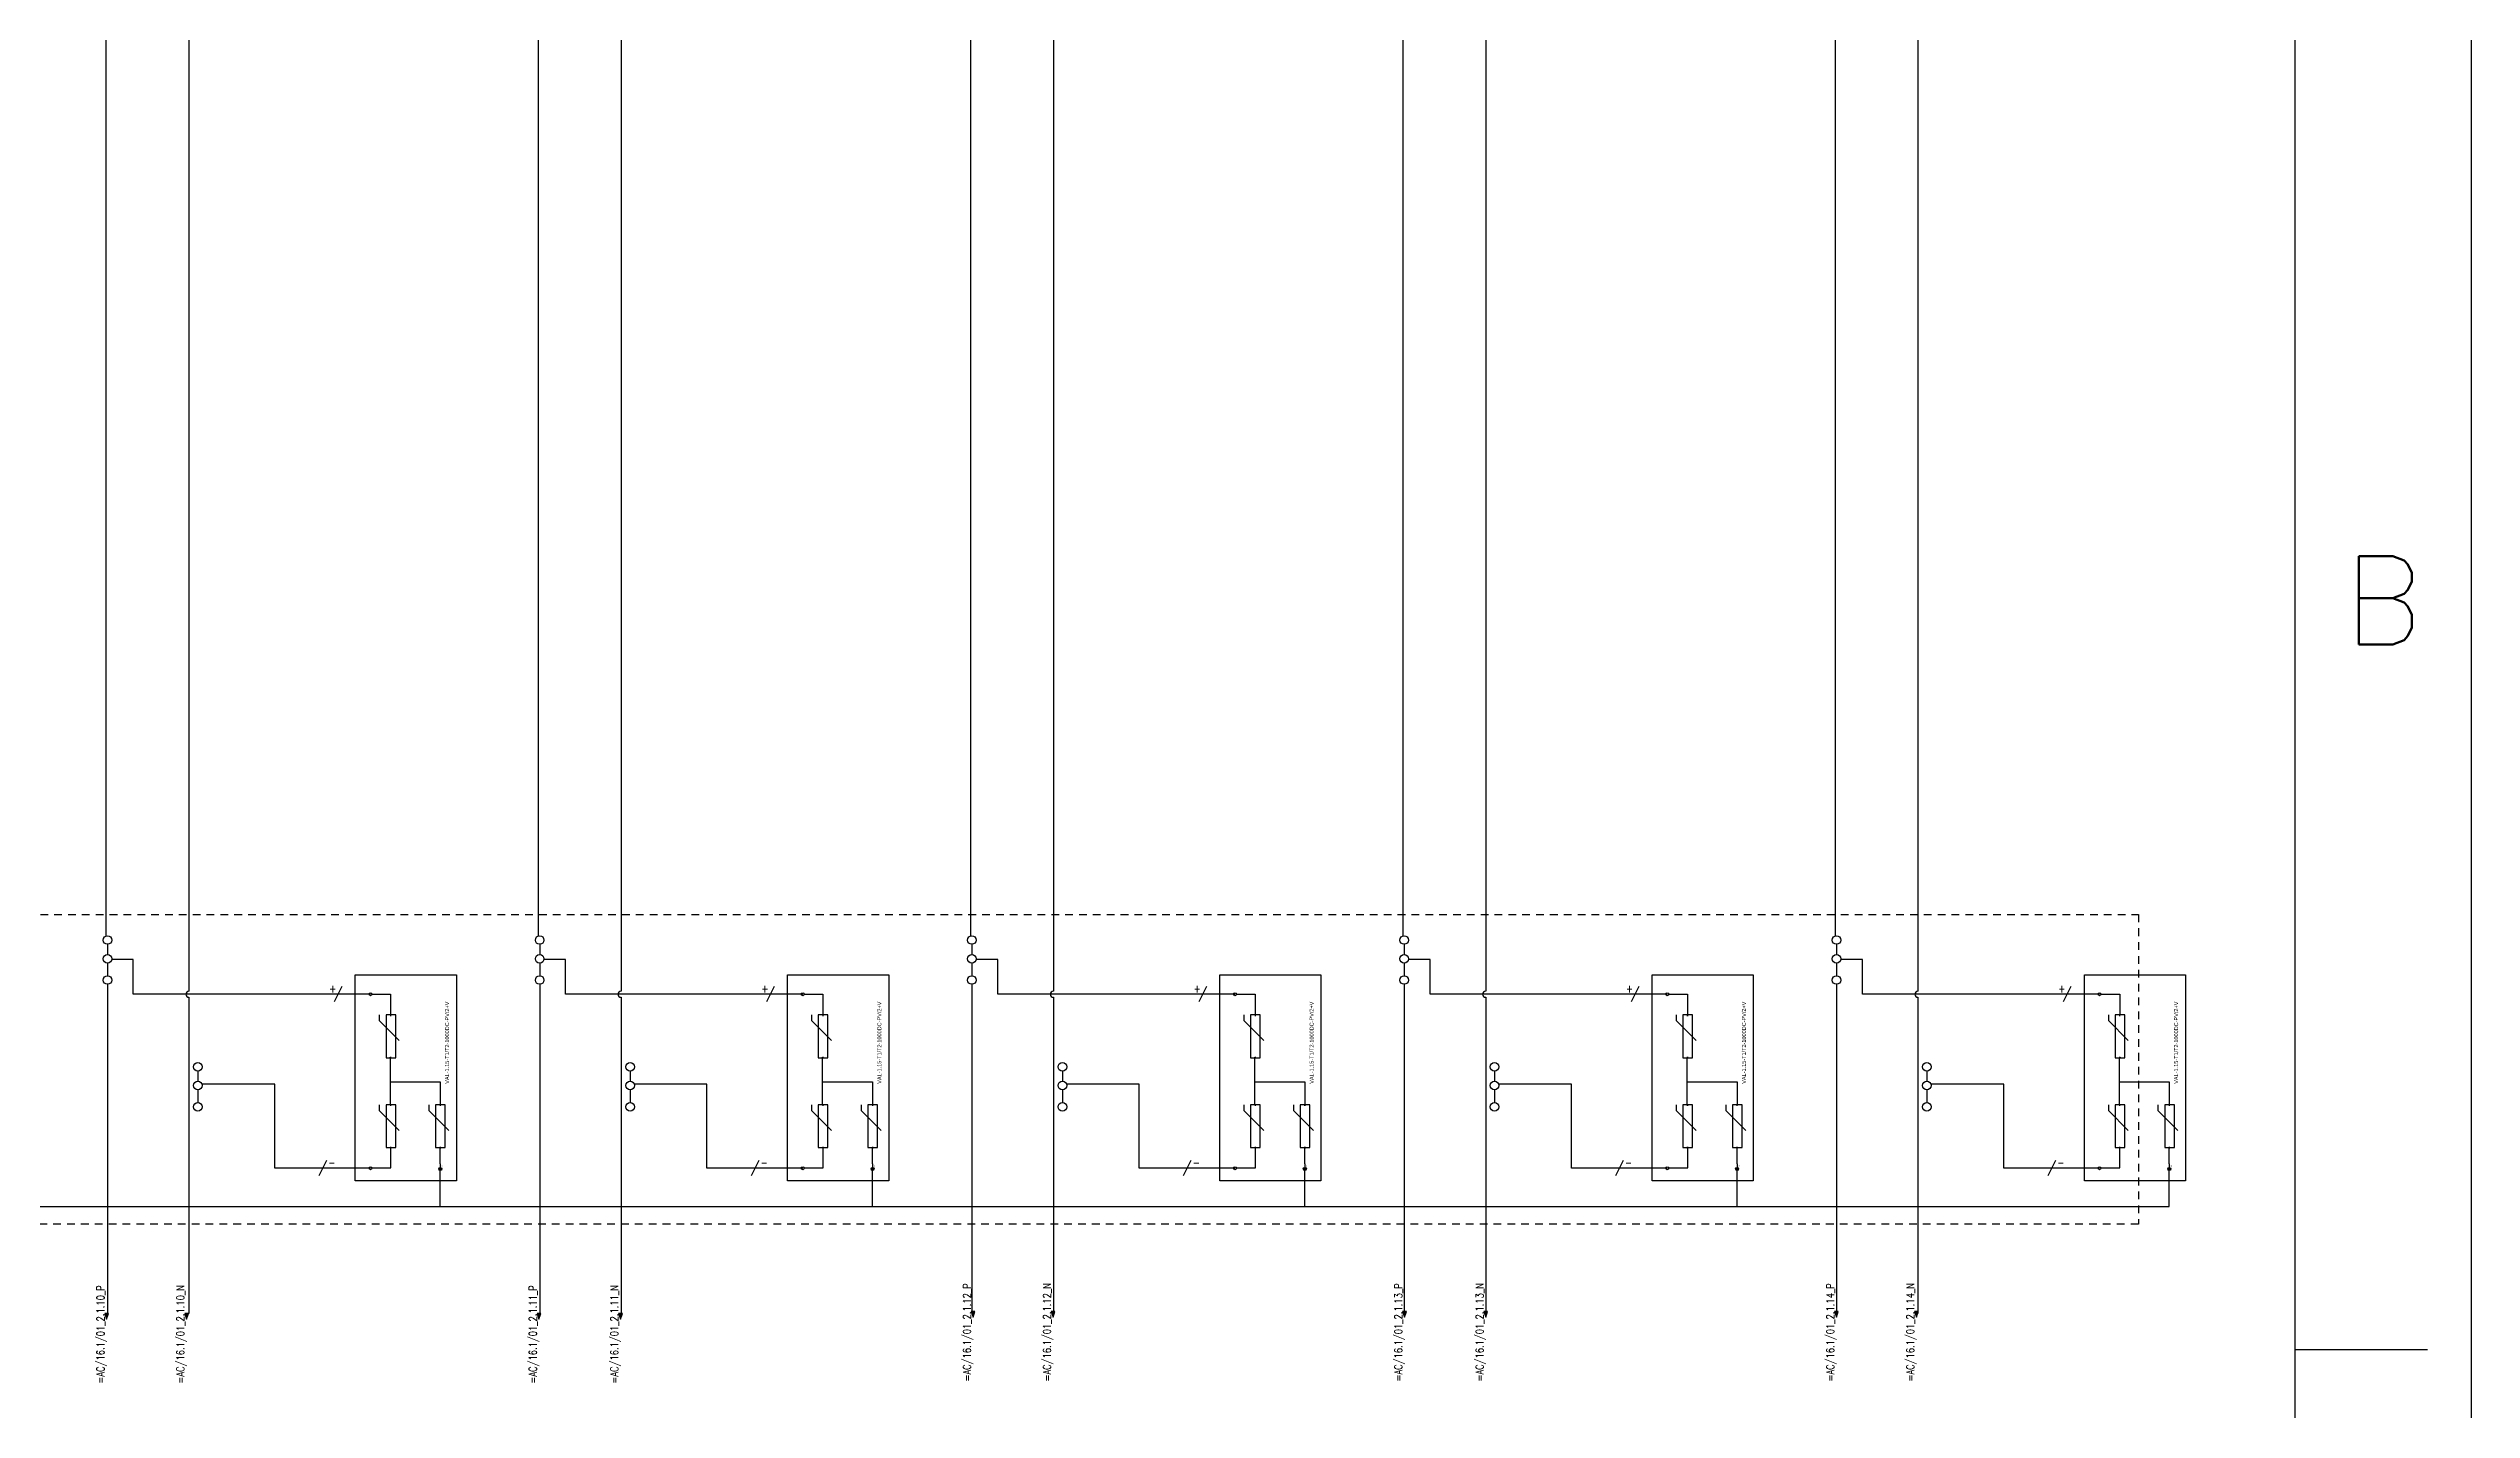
# Model space of a CAD drawing. Header units: inches. Extents: x 4 to 127, y -3 to 89.
# Drawn here: x 87.39 to 126.76, y 18.93 to 41.04 of the extents above; entities that cross this region are included whole.
import ezdxf
from ezdxf.enums import TextEntityAlignment as Align

# ---------------------------------------------------------------- set-up
doc = ezdxf.new("R2010")
doc.units = ezdxf.units.IN
doc.header["$MEASUREMENT"] = 0
doc.linetypes.add('HIDDEN2', pattern=[0.1875, 0.125, -0.0625])
for name, color, linetype in [('GRN_10AWG', 3, 'Continuous'), ('GRN_5AWG', 3, 'Continuous'), ('GRY_20AWG', 9, 'Continuous'), ('LOCBOX', 92, 'HIDDEN2'), ('MISC', 2, 'Continuous'), ('RED_12AWG', 1, 'Continuous'), ('SYMS', 7, 'Continuous'), ('TAGS', 51, 'Continuous'), ('Title Block', 7, 'Continuous'), ('Viewport', 7, 'Continuous'), ('WHT_12AWG', 7, 'Continuous'), ('WIREREF', 61, 'Continuous')]:
    doc.layers.add(name, color=color, linetype=linetype)
doc.styles.add('Roman', font='romans')
doc.styles.add('WD', font='romans.shx')
doc.styles.add('WD_IEC', font='isocp2.shx', dxfattribs={"width": 0.9, "height": 4})

# ---------------------------------------------------------------- blocks, each defined once
blk = doc.blocks.new('ANSI_border_C')
at = {"layer": 'Title Block'}
for p, q in [((21, 0), (21, 16)), ((20.5, 0.75), (20.5, 15.25)), ((20.5, 4), (20.875, 4))]:
    blk.add_line(p, q, dxfattribs=at)
at = {"layer": 'Title Block', "style": 'Roman'}
blk.add_text('B', height=0.25, dxfattribs=at).set_placement((20.75, 6.125), align=Align.MIDDLE_CENTER)
blk = doc.blocks.new('JIC_border_C')
at = {"xscale": 5.726708801404052, "yscale": 5.726708801404052, "zscale": 5.726708801404052}
blk.add_blockref('ANSI_border_C', (6.5, -3), dxfattribs=at)
blk = doc.blocks.new('HA1S4')
for points in [[(0, 0), (-0.031, 0), (0, -0.094), (0.031, 0), (0, 0)], [(0.016, -0.011), (-0.016, -0.011), (0, -0.058), (0.016, -0.011)]]:
    blk.add_lwpolyline(points)
at = {"style": 'WD', "flags": 1}
for tag, p in [('X2TERM01', (0, 0)), ('SIGCODE', (0.035, -0.083))]:
    blk.add_attdef(tag, p, '', height=0.01, dxfattribs=at)
at = {"style": 'WD', "width": 0.7}
for tag, p in [('XREF', (0.088, -0.062)), ('DESC1', (0.088, 0.113))]:
    blk.add_attdef(tag, p, '', height=0.125, dxfattribs=at)
at = {"style": 'WD', "width": 0.8, "flags": 8}
blk.add_attdef('WIRENO', text='', height=0.125, dxfattribs=at).set_placement((0, -0.259), align=Align.CENTER)
blk = doc.blocks.new('HT0_02')
blk.add_circle((0, 0), 0.0699)
at = {"style": 'WD', "flags": 1}
for tag, p in [('X4TERM01', (-0.07, 0)), ('X2TERM01', (0, 0.07)), ('X1TERM01', (0.07, 0)), ('X8TERM01', (0, -0.07))]:
    blk.add_attdef(tag, p, '', height=0.01, dxfattribs=at)
blk = doc.blocks.new('HGND4')
for p, q in [((0, 0), (10, 0)), ((10, -3.8), (10, 3.8)), ((11.2, -2.5), (11.2, 2.5)), ((12.5, -1.2), (12.5, 1.2))]:
    blk.add_line(p, q)
blk.add_circle((10, 0), 5)
at = {"style": 'WD_IEC'}
for tag, p in [('TAG1', (2.5, 4.6)), ('INST', (2.5, 11.6)), ('LOC', (2.5, 8.1))]:
    blk.add_attdef(tag, text='', height=2.5, dxfattribs=at).set_placement(p, align=Align.RIGHT)
at = {"style": 'WD_IEC', "flags": 1}
blk.add_attdef('X4TERM01', (0, 0), '', height=0.32, dxfattribs=at)
blk = doc.blocks.new('VT0_05')
blk.add_lwpolyline([(0.08, -0.06), (0, 0.08), (-0.08, -0.06)], close=True)
at = {"style": 'WD', "flags": 1}
for tag, p in [('X4TERM01', (-0.05, 0)), ('X2TERM01', (0, 0.08)), ('X1TERM01', (0.05, 0)), ('X8TERM01', (0, -0.06))]:
    blk.add_attdef(tag, p, '', height=0.01, dxfattribs=at)
blk = doc.blocks.new('Lightening Surge Arrestor')
at = {"color": 5}
for p, q in [((0.502, 2.919), (0.502, 2.827)), ((0.502, 2.827), (0.826, 2.503)), ((0.502, 1.459), (0.502, 1.367)), ((0.502, 1.367), (0.826, 1.043)), ((1.308, 1.459), (1.308, 1.367)), ((1.308, 1.367), (1.632, 1.043))]:
    blk.add_line(p, q, dxfattribs=at)
for points in [[(0.112, 3.569), (1.754, 3.569), (1.754, 0.222), (0.112, 0.222)], [(0.768, 2.919), (0.611, 2.919), (0.611, 2.225), (0.768, 2.225)], [(0.768, 1.459), (0.611, 1.459), (0.611, 0.765), (0.768, 0.765)], [(1.574, 1.459), (1.417, 1.459), (1.417, 0.765), (1.574, 0.765)]]:
    blk.add_lwpolyline(points, close=True, dxfattribs=at)
at = {"layer": 'GRY_20AWG'}
blk.add_line((1.492, 0.502), (1.492, 0.468), dxfattribs=at)
at = {"layer": 'RED_12AWG'}
for p, q in [((0.382, 3.255), (0.686, 3.255)), ((0.686, 3.255), (0.686, 2.926)), ((0.69, 2.919), (0.684, 2.919)), ((0.681, 1.459), (0.681, 2.226)), ((0.681, 1.835), (1.492, 1.835)), ((1.492, 1.835), (1.492, 1.466)), ((0.69, 1.459), (0.681, 1.459)), ((0.381, 0.435), (0.69, 0.435)), ((0.69, 0.435), (0.69, 0.766)), ((1.492, 0.502), (1.492, 0.757))]:
    blk.add_line(p, q, dxfattribs=at)
at = {"layer": 'SYMS'}
for name, p, xscale, yscale, zscale in [('HT0_02', (0.358, 3.255), 0.3314421991292846, 0.3314421991292846, 0.3314421991292846), ('VT0_05', (0.686, 2.918), 0.1052161047490845, 0.1052161047490845, 0.1052161047490845), ('VT0_05', (0.686, 1.458), 0.1052161047490845, 0.1052161047490845, 0.1052161047490845), ('HT0_02', (0.69, 1.459), 0.01504368401050088, 0.01504368401050088, 0.01504368401050088), ('VT0_05', (1.492, 1.458), 0.1052161047490845, 0.1052161047490845, 0.1052161047490845), ('HT0_02', (0.358, 0.429), 0.3314421991292846, 0.3314421991292846, 0.3314421991292846)]:
    blk.add_blockref(name, p, dxfattribs=dict(at, xscale=xscale, yscale=yscale, zscale=zscale))
at = {"layer": 'SYMS', "xscale": -0.1052161047490845, "yscale": 0.1052161047490845, "zscale": 0.1052161047490845, "rotation": 180}
for p in [(0.686, 2.226), (0.686, 0.766), (1.492, 0.766)]:
    blk.add_blockref('VT0_05', p, dxfattribs=at)
at = {"layer": 'SYMS'}
ref = blk.add_blockref('HGND4', (1.492, 0.468), dxfattribs=dict(at, xscale=0.005, yscale=0.005, zscale=0.005, rotation=270))
ref.add_attrib('TAG1', 'PE', dxfattribs={"layer": 'TAGS', "height": 0.0125, "rotation": 270, "style": 'WD_IEC'}).set_placement((1.515, 0.455), align=Align.RIGHT)
at = {"color": 5, "insert": (1.57, 1.801), "char_height": 0.065, "attachment_point": 1, "rotation": 90}
blk.add_mtext_dynamic_manual_height_columns('VAL-1.15-T1/T2-1000DC-PV/2+V', width=1.87491, gutter_width=0.325, heights=[0], dxfattribs=at)
for tag, p in [('+', (0.447, 3.312)), ('-', (0.457, 0.49))]:
    blk.add_attdef(tag, p, '', height=0.065)
at = {"color": 5}
blk.add_attdef('VAL-1.15-T1/T2-1000DC-PV/2+V', (1.651, 1.798), '', height=0.065, rotation=90, dxfattribs=at)
blk = doc.blocks.new('VT0_02')
blk.add_circle((0, 0), 0.0699)
at = {"style": 'WD', "flags": 1}
for tag, p in [('X4TERM01', (-0.07, 0)), ('X2TERM01', (0, 0.07)), ('X1TERM01', (0.07, 0)), ('X8TERM01', (0, -0.07))]:
    blk.add_attdef(tag, p, '', height=0.01, dxfattribs=at)
blk = doc.blocks.new('HW01')
for p, q in [((0.062, 0.125), (-0.062, -0.125)), ((0.031, 0), (-0.031, 0))]:
    blk.add_line(p, q)
at = {"style": 'WD', "width": 0.7, "flags": 1}
for tag, p in [('INST', (0, 0.357)), ('LOC', (0, 0.188)), ('DESC1', (0, -0.456)), ('XREF', (0, -0.3)), ('DESC2', (0, -0.613))]:
    blk.add_attdef(tag, text='', height=0.125, dxfattribs=at).set_placement(p, align=Align.CENTER)
at = {"style": 'WD', "width": 0.8}
blk.add_attdef('TAG1', text='', height=0.125, dxfattribs=at).set_placement((-0.031, 0.031), align=Align.RIGHT)
at = {"style": 'WD', "flags": 1}
for tag, p in [('X4TERM01', (-0.031, 0)), ('X1TERM01', (0.031, 0))]:
    blk.add_attdef(tag, p, '', height=0.0125, dxfattribs=at)
at = {"linetype": 'Continuous', "style": 'WD', "flags": 9}
blk.add_attdef('ASSYCODE', text='', height=0.01, dxfattribs=at).set_placement((0.029, 0.042), align=Align.CENTER)
at = {"style": 'WD'}
for tag, p in [('X2LINK', (0, 0.125)), ('X8LINK', (0, -0.125))]:
    blk.add_attdef(tag, p, '', height=0.01, dxfattribs=at)
at = {"style": 'WD', "flags": 9}
blk.add_attdef('FAMILY', text='', height=0.01, dxfattribs=at).set_placement((0.023, 0.118), align=Align.CENTER)
at = {"style": 'WD', "width": 0.8}
blk.add_attdef('RATING1', (0.094, 0.031), '', height=0.125, dxfattribs=at)
at = {"style": 'WD', "width": 0.8, "flags": 1}
blk.add_attdef('MFG', text='', height=0.0938, dxfattribs=at).set_placement((-0.125, -0.031), align=Align.TOP_RIGHT)
blk.add_attdef('CAT', text='', height=0.0938, dxfattribs=at).set_placement((0.031, -0.031), align=Align.TOP_LEFT)

msp = doc.modelspace()

# ---------------------------------------------------------------- linework, layer by layer
at = {"layer": 'GRN_10AWG', "color": 3}
msp.add_line((67.254, 22.228), (121.851, 22.228), dxfattribs=at)
at = {"layer": 'GRN_5AWG', "color": 3}
for p, q in [((93.76, 22.228), (93.76, 22.83)), ((100.783, 22.228), (100.783, 22.83)), ((107.805, 22.228), (107.805, 22.83)), ((114.828, 22.228), (114.828, 22.83))]:
    msp.add_line(p, q, dxfattribs=at)
at = {"layer": 'GRY_20AWG', "color": 1}
for p, q in [((88.329, 63.108), (88.329, 26.628)), ((95.352, 63.108), (95.352, 26.628)), ((102.374, 63.108), (102.374, 26.628)), ((109.397, 63.108), (109.397, 26.628)), ((116.42, 63.108), (116.42, 26.628)), ((88.352, 26.488), (88.352, 26.323)), ((95.375, 26.488), (95.375, 26.323)), ((102.398, 26.488), (102.398, 26.323)), ((109.42, 26.488), (109.42, 26.323)), ((116.443, 26.488), (116.443, 26.323)), ((88.352, 26.183), (88.352, 25.978)), ((88.773, 26.239), (88.422, 26.239)), ((88.773, 25.677), (88.773, 26.239)), ((95.375, 26.183), (95.375, 25.978)), ((95.796, 26.239), (95.445, 26.239)), ((95.796, 25.677), (95.796, 26.239)), ((102.398, 26.183), (102.398, 25.978)), ((102.819, 26.239), (102.467, 26.239)), ((102.819, 25.677), (102.819, 26.239)), ((109.42, 26.183), (109.42, 25.978)), ((109.842, 26.239), (109.49, 26.239)), ((109.842, 25.677), (109.842, 26.239)), ((116.443, 26.183), (116.443, 25.978)), ((116.864, 26.239), (116.513, 26.239)), ((116.864, 25.677), (116.864, 26.239)), ((88.352, 25.838), (88.352, 20.493)), ((92.068, 25.677), (88.773, 25.677)), ((92.627, 25.677), (92.131, 25.677)), ((95.375, 25.838), (95.375, 20.493)), ((99.091, 25.677), (95.796, 25.677)), ((99.649, 25.677), (99.153, 25.677)), ((102.398, 25.838), (102.398, 20.493)), ((106.114, 25.677), (102.819, 25.677)), ((106.672, 25.677), (106.176, 25.677)), ((109.42, 25.838), (109.42, 20.493)), ((113.136, 25.677), (109.842, 25.677)), ((113.695, 25.677), (113.199, 25.677)), ((116.443, 25.838), (116.443, 20.493)), ((120.159, 25.677), (116.864, 25.677)), ((120.718, 25.677), (120.222, 25.677)), ((89.821, 24.43), (89.821, 24.265)), ((96.844, 24.43), (96.844, 24.265)), ((103.867, 24.43), (103.867, 24.265)), ((110.889, 24.43), (110.889, 24.265)), ((117.912, 24.43), (117.912, 24.265)), ((89.821, 24.125), (89.821, 23.92)), ((91.07, 24.219), (89.891, 24.219)), ((91.07, 22.851), (91.07, 24.219)), ((96.844, 24.125), (96.844, 23.92)), ((98.093, 24.219), (96.914, 24.219)), ((98.093, 22.851), (98.093, 24.219)), ((103.867, 24.125), (103.867, 23.92)), ((105.116, 24.219), (103.937, 24.219)), ((105.116, 22.851), (105.116, 24.219)), ((110.889, 24.125), (110.889, 23.92)), ((112.139, 24.219), (110.959, 24.219)), ((112.139, 22.851), (112.139, 24.219)), ((117.912, 24.125), (117.912, 23.92)), ((119.161, 24.219), (117.982, 24.219)), ((119.161, 22.851), (119.161, 24.219)), ((91.817, 22.851), (91.07, 22.851)), ((92.627, 22.851), (91.88, 22.851)), ((98.84, 22.851), (98.093, 22.851)), ((99.649, 22.851), (98.902, 22.851)), ((105.863, 22.851), (105.116, 22.851)), ((106.672, 22.851), (105.925, 22.851)), ((112.885, 22.851), (112.139, 22.851)), ((113.695, 22.851), (112.948, 22.851)), ((119.908, 22.851), (119.161, 22.851)), ((120.718, 22.851), (119.971, 22.851))]:
    msp.add_line(p, q, dxfattribs=at)
at = {"layer": 'LOCBOX', "color": 6}
msp.add_lwpolyline([(72.864, 26.973), (121.348, 26.973), (121.348, 21.944), (72.864, 21.944)], close=True, dxfattribs=at)
at = {"layer": 'WHT_12AWG', "color": 1}
for p, q in [((89.676, 73.525), (89.676, 25.727)), ((96.699, 73.525), (96.699, 25.727)), ((103.722, 73.525), (103.722, 25.727)), ((110.745, 73.525), (110.745, 25.727)), ((117.767, 73.525), (117.767, 25.727)), ((89.676, 25.627), (89.676, 20.493)), ((96.699, 25.627), (96.699, 20.493)), ((103.722, 25.627), (103.722, 20.493)), ((110.745, 25.627), (110.745, 20.493)), ((117.767, 25.627), (117.767, 20.493))]:
    msp.add_line(p, q, dxfattribs=at)
at = {"layer": 'WHT_12AWG'}
msp.add_line((121.851, 22.228), (121.851, 22.83), dxfattribs=at)
for centre in [(89.676, 25.677), (96.699, 25.677), (103.722, 25.677), (110.745, 25.677), (117.767, 25.677)]:
    msp.add_arc(centre, 0.05, 90, 270, dxfattribs=at)

# ---------------------------------------------------------------- block references
for p in [(92.268, 22.422), (99.291, 22.422), (106.314, 22.422), (113.337, 22.422), (120.359, 22.422)]:
    msp.add_blockref('Lightening Surge Arrestor', p)
at = {"layer": 'SYMS'}
for p in [(88.352, 26.558), (95.375, 26.558), (102.398, 26.558), (109.42, 26.558), (116.443, 26.558), (88.352, 26.253), (95.375, 26.253), (102.398, 26.253), (109.42, 26.253), (116.443, 26.253), (88.352, 25.908), (95.375, 25.908), (102.398, 25.908), (109.42, 25.908), (116.443, 25.908), (89.821, 24.5), (96.844, 24.5), (103.867, 24.5), (110.889, 24.5), (117.912, 24.5), (89.821, 24.195), (96.844, 24.195), (103.867, 24.195), (110.889, 24.195), (117.912, 24.195), (89.821, 23.85), (96.844, 23.85), (103.867, 23.85), (110.889, 23.85), (117.912, 23.85)]:
    msp.add_blockref('VT0_02', p, dxfattribs=at)
ref = msp.add_blockref('HW01', (92.099, 25.677), dxfattribs=at)
ref.add_attrib('TAG1', '+', dxfattribs={"layer": 'TAGS', "height": 0.125, "style": 'WD', "width": 0.8}).set_placement((92.068, 25.708), align=Align.RIGHT)
ref = msp.add_blockref('HW01', (99.122, 25.677), dxfattribs=at)
ref.add_attrib('TAG1', '+', dxfattribs={"layer": 'TAGS', "height": 0.125, "style": 'WD', "width": 0.8}).set_placement((99.091, 25.708), align=Align.RIGHT)
ref = msp.add_blockref('HW01', (106.145, 25.677), dxfattribs=at)
ref.add_attrib('TAG1', '+', dxfattribs={"layer": 'TAGS', "height": 0.125, "style": 'WD', "width": 0.8}).set_placement((106.114, 25.708), align=Align.RIGHT)
ref = msp.add_blockref('HW01', (113.168, 25.677), dxfattribs=at)
ref.add_attrib('TAG1', '+', dxfattribs={"layer": 'TAGS', "height": 0.125, "style": 'WD', "width": 0.8}).set_placement((113.136, 25.708), align=Align.RIGHT)
ref = msp.add_blockref('HW01', (120.19, 25.677), dxfattribs=at)
ref.add_attrib('TAG1', '+', dxfattribs={"layer": 'TAGS', "height": 0.125, "style": 'WD', "width": 0.8}).set_placement((120.159, 25.708), align=Align.RIGHT)
ref = msp.add_blockref('HW01', (91.848, 22.851), dxfattribs=at)
ref.add_attrib('RATING1', '-', (91.942, 22.882), dxfattribs={"layer": 'MISC', "height": 0.125, "style": 'WD', "width": 0.8})
ref = msp.add_blockref('HW01', (98.871, 22.851), dxfattribs=at)
ref.add_attrib('RATING1', '-', (98.965, 22.882), dxfattribs={"layer": 'MISC', "height": 0.125, "style": 'WD', "width": 0.8})
ref = msp.add_blockref('HW01', (105.894, 22.851), dxfattribs=at)
ref.add_attrib('RATING1', '-', (105.988, 22.882), dxfattribs={"layer": 'MISC', "height": 0.125, "style": 'WD', "width": 0.8})
ref = msp.add_blockref('HW01', (112.917, 22.851), dxfattribs=at)
ref.add_attrib('RATING1', '-', (113.01, 22.882), dxfattribs={"layer": 'MISC', "height": 0.125, "style": 'WD', "width": 0.8})
ref = msp.add_blockref('HW01', (119.94, 22.851), dxfattribs=at)
ref.add_attrib('RATING1', '-', (120.033, 22.882), dxfattribs={"layer": 'MISC', "height": 0.125, "style": 'WD', "width": 0.8})
at = {"layer": 'SYMS', "color": 1}
ref = msp.add_blockref('HA1S4', (88.34, 20.493), dxfattribs=at)
ref.add_attrib('WIRENO', '=AC/16.1/01_2.1.10_P', dxfattribs={"layer": 'WIREREF', "color": 1, "height": 0.125, "rotation": 90, "style": 'WD', "width": 0.8, "flags": 8}).set_placement((88.34, 19.355), align=Align.BOTTOM_LEFT)
ref = msp.add_blockref('HA1S4', (89.639, 20.493), dxfattribs=at)
ref.add_attrib('WIRENO', '=AC/16.1/01_2.1.10_N', dxfattribs={"layer": 'WIREREF', "color": 1, "height": 0.125, "rotation": 90, "style": 'WD', "width": 0.8, "flags": 8}).set_placement((89.639, 19.355), align=Align.BOTTOM_LEFT)
ref = msp.add_blockref('HA1S4', (95.364, 20.493), dxfattribs=at)
ref.add_attrib('WIRENO', '=AC/16.1/01_2.1.11_P', dxfattribs={"layer": 'WIREREF', "color": 1, "height": 0.125, "rotation": 90, "style": 'WD', "width": 0.8, "flags": 8}).set_placement((95.364, 19.355), align=Align.BOTTOM_LEFT)
ref = msp.add_blockref('HA1S4', (96.688, 20.493), dxfattribs=at)
ref.add_attrib('WIRENO', '=AC/16.1/01_2.1.11_N', dxfattribs={"layer": 'WIREREF', "color": 1, "height": 0.125, "rotation": 90, "style": 'WD', "width": 0.8, "flags": 8}).set_placement((96.688, 19.355), align=Align.BOTTOM_LEFT)
ref = msp.add_blockref('HA1S4', (102.416, 20.526), dxfattribs=at)
ref.add_attrib('WIRENO', '=AC/16.1/01_2.1.12_P', dxfattribs={"layer": 'WIREREF', "color": 1, "height": 0.125, "rotation": 90, "style": 'WD', "width": 0.8, "flags": 8}).set_placement((102.416, 19.388), align=Align.BOTTOM_LEFT)
ref = msp.add_blockref('HA1S4', (103.716, 20.526), dxfattribs=at)
ref.add_attrib('WIRENO', '=AC/16.1/01_2.1.12_N', dxfattribs={"layer": 'WIREREF', "color": 1, "height": 0.125, "rotation": 90, "style": 'WD', "width": 0.8, "flags": 8}).set_placement((103.716, 19.388), align=Align.BOTTOM_LEFT)
ref = msp.add_blockref('HA1S4', (109.425, 20.526), dxfattribs=at)
ref.add_attrib('WIRENO', '=AC/16.1/01_2.1.13_P', dxfattribs={"layer": 'WIREREF', "color": 1, "height": 0.125, "rotation": 90, "style": 'WD', "width": 0.8, "flags": 8}).set_placement((109.425, 19.388), align=Align.BOTTOM_LEFT)
ref = msp.add_blockref('HA1S4', (110.745, 20.526), dxfattribs=at)
ref.add_attrib('WIRENO', '=AC/16.1/01_2.1.13_N', dxfattribs={"layer": 'WIREREF', "color": 1, "height": 0.125, "rotation": 90, "style": 'WD', "width": 0.8, "flags": 8}).set_placement((110.745, 19.388), align=Align.BOTTOM_LEFT)
ref = msp.add_blockref('HA1S4', (116.442, 20.526), dxfattribs=at)
ref.add_attrib('WIRENO', '=AC/16.1/01_2.1.14_P', dxfattribs={"layer": 'WIREREF', "color": 1, "height": 0.125, "rotation": 90, "style": 'WD', "width": 0.8, "flags": 8}).set_placement((116.442, 19.388), align=Align.BOTTOM_LEFT)
ref = msp.add_blockref('HA1S4', (117.742, 20.526), dxfattribs=at)
ref.add_attrib('WIRENO', '=AC/16.1/01_2.1.14_N', dxfattribs={"layer": 'WIREREF', "color": 1, "height": 0.125, "rotation": 90, "style": 'WD', "width": 0.8, "flags": 8}).set_placement((117.742, 19.388), align=Align.BOTTOM_LEFT)
at = {"layer": 'Viewport'}
msp.add_blockref('JIC_border_C', (0, 0), dxfattribs=at)

doc.saveas('drawing.dxf')
